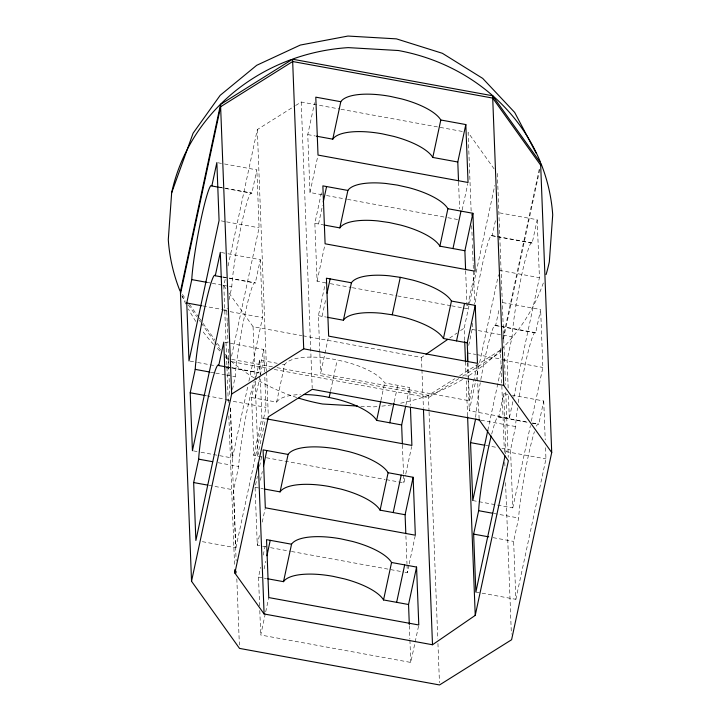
<?xml version="1.0" encoding="UTF-8"?>
<svg xmlns="http://www.w3.org/2000/svg" width="721" height="721" viewBox="0 0 721 721"><rect width="100%" height="100%" fill="white"/><g stroke="black" fill="none" stroke-linecap="round" stroke-linejoin="round"><path stroke-width="0.54" stroke-dasharray="3.6 2.7" d="M228.305 402.48L223.825 285.759L225.709 276.963M228.07 265.959L257.307 129.555L294.682 106.104M227.187 321.449L226.764 310.309L227.223 308.182M229.044 299.666L231.783 286.904A52.291 4.299 -79.6 0 1 241.256 225.61A52.291 4.299 -79.6 0 1 251.845 193.291L256.856 169.886L224.42 163.955M231.576 356.165L259.082 227.809L256.856 169.886M232.495 389.448L235.226 376.686A52.291 4.299 -79.6 0 1 244.707 315.392A52.291 4.299 -79.6 0 1 255.297 283.065L260.308 259.668L227.872 253.738M201.078 452.283L232.441 458.015L247.952 385.609M248.898 381.22L262.534 317.591L260.308 259.668M322.125 194.733L309.985 192.516L307.768 134.593L314.608 102.661M261.939 456.943L253.837 455.465L251.611 397.541L255.153 381.021M256.099 376.614L259.641 360.094L277.188 363.294M202.367 541.669L235.884 547.789L233.658 489.865L238.678 466.469A52.291 4.299 -79.6 0 1 253.891 381.968M254.729 379.273A52.291 4.299 -79.6 0 1 258.74 372.847L263.76 349.442L224.835 342.331M255.315 398.217L260.038 376.191M260.272 375.082L263.345 360.77M309.985 192.516L317.546 157.277M253.837 455.465L261.867 418.018L260.371 379.03M235.884 547.789L265.986 407.365L264.787 376.182M257.541 456.141L265.571 418.694L261.867 418.018M266.112 546.851L257.289 545.238L255.063 487.315L257.424 476.302M259.551 466.397L262.147 454.275M251.611 397.541L276.621 402.111L284.642 364.664A52.291 18.061 12.1 0 1 334.102 359.319L345.548 361.87A52.291 18.061 12.1 0 1 384.663 382.941L409.672 387.501L410.357 405.328M325.901 282.857L317.078 281.244L314.852 223.321L321.692 191.38M260.416 480.285L262.309 471.471M318.547 223.997L322.566 205.269M257.289 545.238L259.65 534.225M262.246 522.112L265.319 507.791M317.078 281.244L324.865 244.897M259.623 606.064L258.515 577.097L260.642 567.184M263.237 555.071L265.121 546.266M264.102 568.968L265.761 561.253M319.809 352.416L318.394 315.654L325.243 283.714M322.098 316.33L325.874 298.71M418.559 626.089L410.772 662.437L260.741 635.021L265.463 612.994M265.698 611.895L268.762 597.574M477.005 365.529L469.452 400.768L320.62 373.577L328.172 338.329M330.597 390.845L337.203 360.013M380.886 400.561L384.663 382.941M394.225 401.849L397.767 385.329M405.896 405.13L409.672 387.501M462.143 210.018L467.812 183.594M386.267 479.654L403.868 482.872L405.526 475.166M405.761 474.067L411.664 446.533M405.112 572.249L407.32 572.654L408.969 564.949M409.204 563.849L415.341 535.207M451.661 305.83L467.1 308.66L474.896 272.313M464.675 340.438L464.198 328.091L494.768 185.486M468.686 345.413L472.111 329.452A52.291 4.299 -79.6 0 1 472.597 323.17M475.319 302.198A52.291 4.299 -79.6 0 1 479.312 279.333L481.583 268.167A52.291 4.299 -79.6 0 1 492.173 235.839L495.588 219.878M512.856 401.633L509.323 418.09L469.317 410.781L475.427 382.256M475.662 381.157L498.472 274.746M480.817 379.606A52.291 4.299 -79.6 0 1 482.755 369.116L485.035 357.94A52.291 4.299 -79.6 0 1 495.624 325.622L499.265 308.597M504.394 452.328L500.464 350.127L501.176 346.828M502.825 339.113L539.416 168.408M501.032 350.244L500.554 352.452L462.639 376.236M503.393 339.23L539.741 169.624M487.811 430.347L501.924 364.529M508.17 388.015L507.097 360.167L512.117 336.761A52.291 4.299 -79.6 0 1 519.318 286.643L521.589 275.476A52.291 4.299 -79.6 0 1 532.179 243.148L537.199 219.743L497.193 212.434M491.695 434.078A52.291 4.299 -79.6 0 1 498.707 417.08L503.727 393.675L508.053 394.468M513.794 397.244L539.425 277.666L537.199 219.743M505.484 453.788L505.953 451.598L503.727 393.675M472.769 500.563L512.775 507.872L510.549 449.949L515.569 426.544A52.291 4.299 -79.6 0 1 517.525 407.834M518.282 402.561A52.291 4.299 -79.6 0 1 522.77 376.425L525.041 365.259A52.291 4.299 -79.6 0 1 535.631 332.931L540.642 309.525L500.635 302.216M512.775 507.872L530.413 425.588M531.35 421.199L542.868 367.449L540.642 309.525M475.86 592.022L515.866 599.331L513.64 541.408L518.651 518.002A52.291 4.299 -79.6 0 1 534.432 431.663M536.451 426.156A52.291 4.299 -79.6 0 1 538.722 424.39L543.733 400.984L512.379 395.252M515.866 599.331L545.959 458.907L545.491 446.65M302.919 335.788L421.461 357.454L425.102 354.957M449.652 338.086L456.925 333.093M460.566 330.588L464.198 328.091M295.61 105.518L301.216 102.003L339.906 109.069M277.008 367.665L428.418 395.333L454.96 378.678M459.701 375.704L500.464 350.127M458.844 378.615L428.508 397.65L273.782 369.377M360.788 406.229L372.784 406.923A192.615 180.061 -2.2 0 0 377.218 406.59M341.006 109.277L462.585 131.492M307.768 134.593L315.374 135.99M217.931 162.775L223.339 163.757M326.541 195.544L346.395 199.176M347.495 199.375L446.777 217.517M447.885 217.715L457.817 219.535M491.262 235.434L531.269 242.743M492.173 235.839L496.499 236.623M497.58 236.821L532.179 243.148M218.499 186.955L250.935 192.877M219.4 187.361L251.845 193.291M314.852 223.321L322.81 224.772M499.41 270.357L539.425 277.666M221.239 220.887L225.565 221.68M226.646 221.879L259.082 227.809M221.383 252.548L226.791 253.54M330.308 283.659L351.271 287.49M352.371 287.688L396.505 295.754M397.604 295.952L450.553 305.632M494.714 325.207L500.122 326.198M501.203 326.397L534.721 332.525M495.624 325.622L499.95 326.406M501.032 326.604L535.631 332.931M223.032 276.936L254.387 282.659M222.852 277.143L228.26 278.126M229.341 278.324L255.297 283.065M472.111 329.452L512.117 336.761M206.909 282.362L211.235 283.146M212.316 283.344L222.05 285.128M223.131 285.327L231.783 286.904M318.394 315.654L326.361 317.105M467.091 352.857L475.743 354.435M476.824 354.633L500.608 358.977M501.69 359.175L507.097 360.167M502.861 360.139L542.868 367.449M202.971 305.956L222.438 309.516M223.519 309.715L226.764 310.309M223.609 310.472L229.017 311.463M230.098 311.661L262.534 317.591M229.026 293.041L253.062 326.676L301.811 335.589M282.515 364.267L284.642 364.664M231.693 359.391L272.583 366.863M231.783 361.708L269.357 368.566M226.475 366.71L230.801 367.503M231.883 367.701L257.839 372.442M226.304 366.926L230.63 367.71M231.711 367.908L258.74 372.847M497.805 416.675L528.078 422.2M532.404 422.993L537.812 423.984M498.707 417.08L527.907 422.416M532.233 423.2L538.722 424.39M190.065 361.113L196.554 362.303M197.635 362.501L214.93 365.664M225.745 367.638L228.99 368.233L228.178 347.062M480.961 420.217L515.569 426.544M210.361 372.135L214.687 372.928M215.768 373.127L225.493 374.902M226.574 375.1L235.226 376.686M485.684 445.407L496.49 447.38M501.897 448.363L510.549 449.949M206.422 395.739L229.134 399.894M227.052 400.254L265.986 407.365M505.953 451.598L545.959 458.907M266.346 457.745L385.167 479.456M193.507 450.895L199.996 452.085M218.13 462.711L238.678 466.469M493.786 513.46L518.651 518.002M255.063 487.315L258.767 487.991M260.894 488.387L263.03 488.775M208.793 485.323L233.658 489.865M493.092 537.65L513.64 541.408M270.528 547.663L290.383 551.286M291.491 551.493L404.012 572.05M258.515 577.097L262.219 577.773M264.346 578.161L266.473 578.557M494.101 168.867L468.118 132.502L471.309 215.543M223.825 285.759L226.421 289.4M182.35 294.366L185.594 298.909M189.479 304.343L198.554 317.051M199.203 317.952L202.448 322.494M203.097 323.396L214.759 339.726M217.354 343.358L220.599 347.892M225.132 354.245L228.377 358.779L229.801 395.892M181.791 295.781L185.676 301.225M188.271 304.848L196.698 316.645M199.293 320.277L200.591 322.089M201.24 322.999L214.2 341.141M214.849 342.042L220.689 350.208M225.222 356.562L228.467 361.095M543.733 400.984L545.229 439.972M508.467 395.811L509.323 418.09M497.355 173.419L503.691 338.392M503.736 339.51L505.457 384.401M505.763 392.26L508.26 457.348M504.781 462.431L505.042 469.164M505.556 482.628L511.378 634.138M471.696 225.646L472.255 240.237M472.426 244.725L473.156 263.805M473.201 264.922L474.706 304.208M477.041 364.808L479.105 418.676M465.649 270.781L467.1 308.66M467.992 362.897L468.641 379.606M468.677 380.724L469.452 400.768M467.478 362.879L468.037 377.362M468.073 378.48L469.317 410.781M458.565 182.062L459.592 208.793M465.496 361.762L466.054 376.353M466.226 380.841L467.605 416.747M428.418 395.333L429.022 411.114M429.067 412.241L437.773 638.941M437.944 643.429L439.459 682.706M421.461 357.454L421.893 368.674M421.938 369.801L423.407 407.951M402.417 445.001L403.526 473.967M403.571 475.076L403.868 482.872M405.905 535.901L406.977 563.741M407.023 564.858L407.32 572.654M409.357 625.675L409.87 639.049M409.916 640.158L410.772 662.437M319.854 353.524L320.62 373.577M301.216 102.003L312.211 388.177M257.307 129.555L266.572 370.837M266.617 371.964L268.302 415.729M263.76 349.442L264.616 371.721M259.641 360.094L260.2 374.569M253.062 326.676L255 377.182M255.18 381.67L258.064 456.862M259.794 610.516L260.741 635.021M227.232 322.557L228.007 342.61M230.513 407.888L232.441 458.015M230.278 408.23L236.137 560.857M236.524 570.96L236.614 573.204M236.83 578.819L239.372 645.034M228.827 415.945L234.604 566.327M543.337 282.983A192.615 180.061 -2.2 0 1 502.059 348.703M501.275 349.487A192.615 180.061 -2.2 0 1 467.244 376.65M462.576 379.489A192.615 180.061 -2.2 0 1 398.316 403.661M391.665 404.832A192.615 180.061 -2.2 0 1 381.661 406.157M296.701 397.496A192.615 180.061 -2.2 0 1 255.162 378.543M254.198 377.957A192.615 180.061 -2.2 0 1 229.819 360.194M228.963 359.455A192.615 180.061 -2.2 0 1 225.583 356.444M219.842 350.965A192.615 180.061 -2.2 0 1 216.661 347.72M213.569 344.413A192.615 180.061 -2.2 0 1 202.141 330.542M195.815 321.44A192.615 180.061 -2.2 0 1 188.415 308.976M185.847 304.019A192.615 180.061 -2.2 0 1 182.089 295.97M276.621 402.111A52.291 18.061 12.1 0 1 300.495 394.567M475.68 417.315A52.291 4.299 -79.6 0 1 480.276 382.734"/><path stroke-width="1.08" d="M536.082 153.086L514.677 112.431L482.709 78.4L442.37 53.3L396.415 38.862L347.955 36.05L300.306 45.062L256.712 65.296L220.148 95.352L193.102 133.205L171.661 192.768L168.29 239.687A192.615 180.061 -2.2 0 0 179.962 290.878M220.536 104.419L180.403 291.644L191.534 581.261L239.507 648.395L439.54 684.95L511.595 639.743L551.718 452.518L540.597 162.901L492.623 95.767L292.582 59.212L220.536 104.419L231.657 394.036L191.534 581.261M180.493 293.961L220.626 106.735L292.672 61.528L492.713 98.083L540.687 165.217M186.757 303L191.768 279.595A52.291 4.299 -79.6 0 1 201.249 218.301A52.291 4.299 -79.6 0 1 211.839 185.973L216.85 162.576L219.076 220.5L188.983 360.924L186.757 303L201.889 305.758M190.2 392.774L195.22 369.377A52.291 4.299 -79.6 0 1 204.692 308.083A52.291 4.299 -79.6 0 1 215.282 275.755L220.302 252.35L222.528 310.273L192.426 450.697L190.2 392.774L205.341 395.541M193.652 482.556L198.672 459.151A52.291 4.299 -79.6 0 1 208.144 397.866A52.291 4.299 -79.6 0 1 218.733 365.538L223.753 342.133L225.979 400.056L195.878 540.48L193.652 482.556L207.711 485.125M234.866 573.06L268.338 416.855L312.256 389.304L479.15 419.802L508.386 460.719L475.238 615.392L432.501 644.754L264.102 613.977L234.866 573.06L234.731 569.698M316.465 136.188L332.769 139.162L340.799 101.715A52.291 18.061 12.1 0 1 390.25 96.38L401.696 98.93A52.291 18.061 12.1 0 1 440.81 119.992L465.82 124.562L468.046 182.485L318.015 155.069L315.789 97.155L340.799 101.715M263.489 465.964L266.788 450.553M323.269 201.97L326.577 186.55M264.093 488.964L280.072 491.884L288.094 454.437A52.291 18.061 12.1 0 1 337.545 449.102L349 451.652A52.291 18.061 12.1 0 1 388.114 472.715L413.124 477.284L415.341 535.207L265.319 507.791L263.093 449.868L288.094 454.437M266.932 555.747L270.24 540.326M323.873 224.97L339.852 227.89L347.882 190.443A52.291 18.061 12.1 0 1 385.915 183.476L397.334 185.099L408.78 187.658A52.291 18.061 12.1 0 1 447.903 208.72L472.904 213.29L475.13 271.213L325.099 243.797L322.873 185.874L347.882 190.443M327.055 293.204L330.128 278.883M267.545 578.747L283.515 581.667L291.545 544.22A52.291 18.061 12.1 0 1 340.997 538.875L352.452 541.435A52.291 18.061 12.1 0 1 391.566 562.497L416.567 567.067L418.793 624.99L268.762 597.574L266.536 539.65L291.545 544.22M327.424 317.303L343.403 320.223L351.424 282.776A52.291 18.061 12.1 0 1 389.466 275.81L400.876 277.432L412.331 279.991A52.291 18.061 12.1 0 1 451.445 301.054L475.247 305.398L477.473 363.321L328.65 336.13L326.424 278.207L351.424 282.776M329.182 397.46L330.362 391.954M392.251 314.798L400.281 277.351M458.52 180.944L457.79 162.009L432.789 157.439L440.81 119.992M402.372 443.893L401.642 424.948L376.641 420.379L380.652 401.66M389.746 422.776L393.99 402.949M405.824 533.666L405.094 514.731L380.093 510.162L388.114 472.715M465.604 269.672L464.883 250.737L439.873 246.167L447.903 208.72M457.79 162.009L465.82 124.562M401.642 424.948L405.662 406.229M393.197 512.559L401.218 475.112M452.977 248.556L461.007 211.109M409.312 624.566L408.546 604.513L383.536 599.944L391.566 562.497M405.094 514.731L413.124 477.284M467.956 361.78L467.226 342.845L443.424 338.5L451.445 301.054M464.883 250.737L472.904 213.29M396.64 602.341L404.67 564.894M456.528 340.889L464.549 303.442M408.546 604.513L416.567 567.067M467.226 342.845L475.247 305.398M467.55 350.73L467.433 361.771M487.811 430.347L472.769 500.563L470.543 442.64L475.554 419.234L479.88 420.028M505.015 455.987L475.86 592.022L473.634 534.099L478.645 510.693A52.291 4.299 -79.6 0 1 491.19 436.061M426.012 354.326L447.831 339.339M231.657 394.036L303.712 348.829L503.745 385.384L551.718 452.518M357.517 406.04L322.62 404.021A192.615 180.061 -2.2 0 1 298.827 398.172M211.839 185.973L218.328 187.163M215.282 275.755L221.771 276.945M191.768 279.595L206.909 282.362M218.733 365.538L225.222 366.728M195.22 369.377L209.279 371.946M470.543 442.64L484.602 445.208M266.671 418.892L411.898 445.425L410.438 407.554M198.672 459.151L212.722 461.719M478.645 510.693L492.704 513.262M473.634 534.099L488.766 536.866M492.623 95.767L503.745 385.384M464.721 341.556L465.496 361.762M467.605 416.747L475.238 615.392M423.443 409.077L432.501 644.754M292.582 59.212L303.712 348.829M258.28 462.476L264.102 613.977M546.085 274.539A192.615 180.061 -2.2 0 0 549.339 261.777L552.71 214.858A192.615 180.061 -2.2 0 0 541.038 163.667M171.661 192.768A192.615 180.061 -2.2 0 1 291.554 59.455M293.645 58.716A192.615 180.061 -2.2 0 1 348.216 47.622L398.38 50.524A192.615 180.061 -2.2 0 1 540.209 161.621M283.515 581.667A52.291 18.061 12.1 0 1 332.976 576.322L344.422 578.882A52.291 18.061 12.1 0 1 383.536 599.944M280.072 491.884A52.291 18.061 12.1 0 1 329.524 486.549L340.97 489.099A52.291 18.061 12.1 0 1 380.093 510.162M303.856 394.54A52.291 18.061 12.1 0 1 326.072 396.766L337.527 399.317A52.291 18.061 12.1 0 1 376.641 420.379M343.403 320.223A52.291 18.061 12.1 0 1 381.436 313.256L392.855 314.879L404.301 317.438A52.291 18.061 12.1 0 1 443.424 338.5M332.769 139.162A52.291 18.061 12.1 0 1 382.22 133.827L393.675 136.377A52.291 18.061 12.1 0 1 432.789 157.439M339.852 227.89A52.291 18.061 12.1 0 1 377.894 220.923L389.304 222.546L400.759 225.105A52.291 18.061 12.1 0 1 439.873 246.167"/></g></svg>
